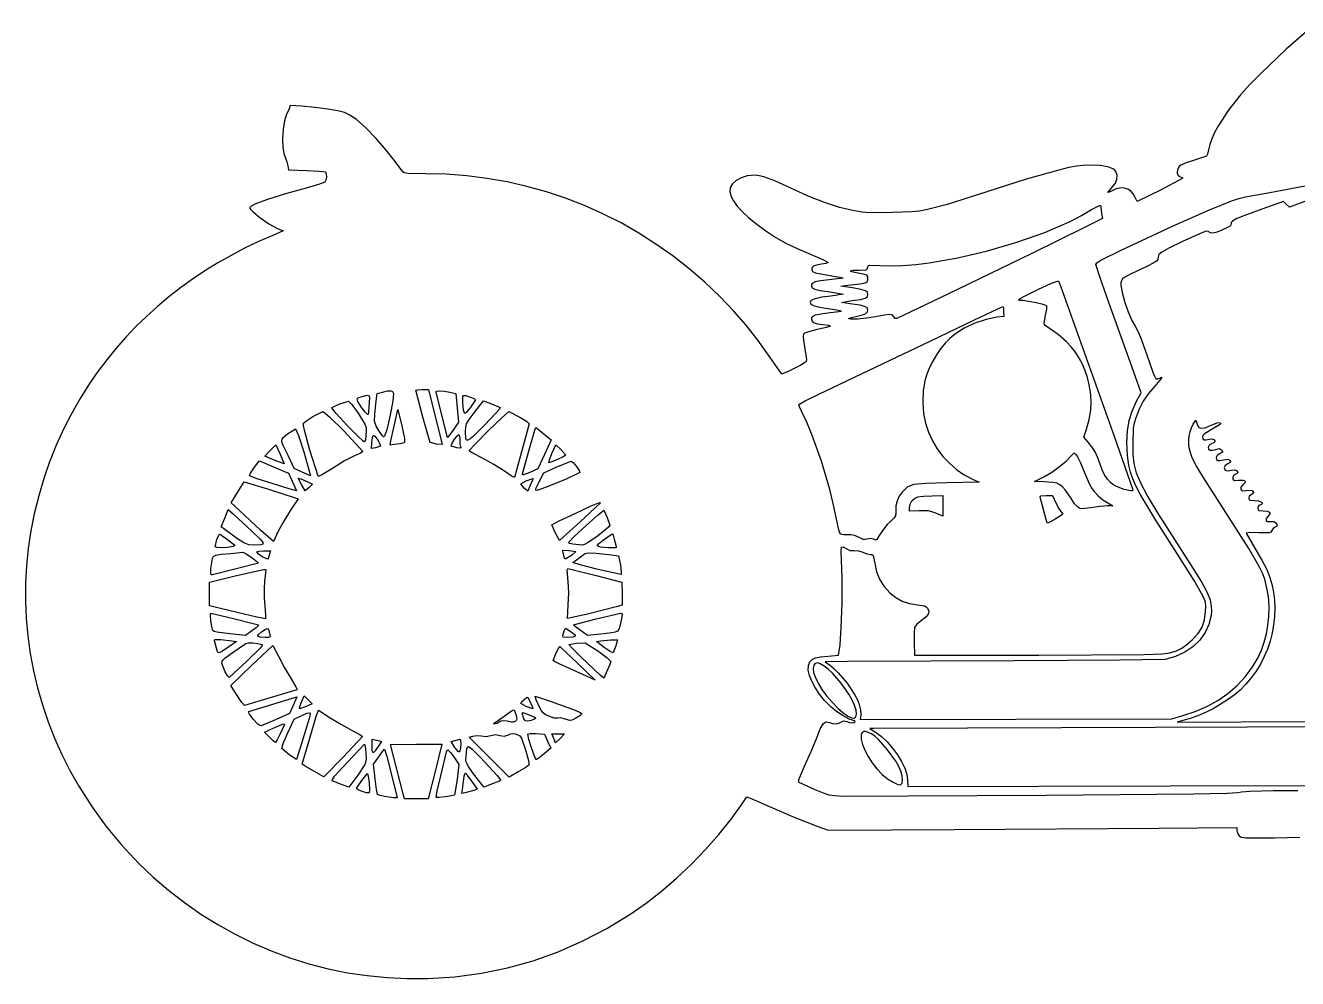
# Model space of a CAD drawing. Extents: x 37 to 816, y 124 to 562.
# Drawn here: x 37.2 to 426.3, y 124.3 to 415.8 of the extents above; entities that cross this region are included whole.
import ezdxf

# ---------------------------------------------------------------- set-up
doc = ezdxf.new("R2010")
doc.units = 0

msp = doc.modelspace()

# ---------------------------------------------------------------- linework, layer by layer
at = {"layer": 'Layer 1', "color": 7}
for points in [[(431.269451, 415.795175), (422.879398, 408.499285), (415.104502, 401.12402), (411.75883, 397.691876), (408.940258, 394.582193), (405.101041, 389.734803), (402.118413, 385.198298), (400.980359, 383.098304), (400.0949, 381.138044), (399.474852, 379.338187), (399.133029, 377.719405), (398.841987, 376.458223), (398.498029, 375.779126), (394.829138, 374.57968), (392.245039, 373.746242), (390.666357, 373.098013), (390.175569, 372.674197), (389.815831, 372.168112), (389.49778, 371.05631), (389.5436, 370.52418), (389.728739, 370.056956), (390.055266, 369.691431), (390.525246, 369.464399), (391.023545, 369.265962), (391.230802, 369.041066), (384.426596, 365.416272), (377.331349, 361.950228), (376.590515, 363.36134), (376.057834, 364.299854), (375.398236, 365.048611), (374.630323, 365.603065), (373.772701, 365.958668), (372.843971, 366.110872), (371.862739, 366.055131), (370.847606, 365.786895), (369.817177, 365.301619), (368.741204, 364.772452), (368.300232, 364.666619), (369.711344, 366.395231), (370.610928, 367.595227), (371.087178, 368.798531), (371.140095, 369.981991), (370.769678, 371.122456), (370.42317, 371.570388), (369.889387, 371.960855), (368.278183, 372.564436), (365.972448, 372.923277), (363.008562, 373.027457), (360.689047, 372.979501), (358.687031, 372.776103), (356.420433, 372.327965), (353.307167, 371.54579), (343.31914, 368.754434), (328.436318, 364.031618), (319.195739, 361.073244), (313.16985, 359.467553), (310.717492, 359.032437), (308.294899, 358.76806), (302.507135, 358.528281), (295.3722, 358.493004), (293.140879, 358.696953), (290.830183, 359.092726), (286.258401, 360.148304), (281.5874, 361.610679), (276.651815, 363.54269), (271.286282, 366.007175), (266.425663, 368.273222), (263.040096, 369.530545), (261.691685, 369.837779), (260.46151, 369.961045), (258.021829, 369.746622), (256.169193, 369.21084), (254.604292, 368.397246), (253.442881, 367.385214), (252.800715, 366.25412), (252.688887, 365.030076), (253.010728, 363.66506), (253.760037, 362.166925), (254.930612, 360.543526), (256.516253, 358.802718), (258.510757, 356.952356), (260.907925, 355.000295), (263.701555, 352.954389), (266.745368, 350.961193), (269.795795, 349.232581), (273.256327, 347.556886), (277.530453, 345.72244), (281.278719, 344.077613), (282.751567, 343.252994), (282.090108, 343.006049), (280.740732, 342.759105), (279.234811, 342.489009), (278.271286, 342.132924), (277.784012, 341.657776), (277.706842, 341.030493), (277.950479, 340.522272), (278.888648, 340.11327), (285.044624, 338.98438), (286.812924, 338.653651), (287.272086, 338.532935), (287.337681, 338.455213), (283.069067, 337.996602), (280.419374, 337.714931), (278.751946, 337.357192), (277.884884, 336.860546), (277.694646, 336.540497), (277.636286, 336.162156), (277.83307, 335.582277), (278.628474, 335.147919), (280.330077, 334.753249), (283.245456, 334.292433), (287.408237, 333.586877), (283.562956, 333.022432), (280.780971, 332.650913), (278.822502, 332.219862), (277.664398, 331.722666), (277.378248, 331.447196), (277.283508, 331.152709), (277.487458, 330.543615), (278.227189, 330.089965), (279.694525, 329.709075), (282.081289, 329.318263), (285.450319, 328.80453), (286.729139, 328.462776), (286.613659, 328.323319), (286.010354, 328.187169), (283.386567, 327.871873), (280.538436, 327.515237), (278.778405, 327.135449), (277.884884, 326.656443), (277.693819, 326.355961), (277.636286, 326.00215), (277.825353, 325.300452), (278.434446, 324.807114), (279.526404, 324.479141), (281.164066, 324.273538), (282.852991, 324.088329), (283.457123, 323.850204), (282.209171, 323.4401), (279.400176, 322.79187), (276.383924, 322.020168), (275.550486, 321.68558), (275.16684, 321.380758), (275.056597, 320.734182), (275.158021, 319.436069), (276.048785, 314.28992), (276.156823, 313.533652), (276.013507, 313.028739), (275.473316, 312.563513), (274.390728, 311.926308), (270.51017, 309.986029), (268.534614, 309.104084), (264.971556, 314.254642), (261.254158, 319.520956), (257.69551, 324.07951), (253.938424, 328.373479), (249.625713, 332.846043), (244.986949, 337.261539), (240.177808, 341.417308), (235.206506, 345.309941), (230.08126, 348.936027), (224.810287, 352.292155), (219.401802, 355.374915), (213.864023, 358.180895), (208.205166, 360.706686), (202.433447, 362.948876), (196.557084, 364.904055), (190.584292, 366.568812), (184.523289, 367.939737), (178.38229, 369.013419), (172.169513, 369.786447), (165.893174, 370.255411), (159.561489, 370.4169), (154.261, 370.527143), (153.142032, 370.699674), (152.611763, 370.981345), (149.965928, 374.57968), (147.574754, 377.670346), (144.436133, 381.233955), (141.204907, 384.566054), (138.535921, 386.962188), (136.62651, 388.21455), (134.796474, 389.149412), (132.760283, 389.690154), (129.672373, 390.220975), (125.856859, 390.692264), (121.637854, 391.054413), (118.18063, 391.301358), (117.827852, 390.313579), (116.910629, 388.302745), (116.413984, 386.646893), (116.033094, 384.025311), (115.844027, 381.099459), (115.922851, 378.530794), (116.24917, 376.603744), (116.73424, 375.179403), (117.184032, 374.072562), (117.475074, 372.886346), (117.651463, 371.651623), (123.190078, 371.475234), (127.16765, 371.259157), (128.975637, 371.016623), (129.210455, 370.390993), (129.24022, 369.424712), (129.084777, 368.451816), (128.76397, 367.806343), (126.854559, 367.096377), (123.013689, 366.042453), (116.787157, 364.333133), (111.275001, 362.580819), (107.337116, 361.086473), (106.227244, 360.53009), (105.8334, 360.15106), (106.068493, 359.63781), (106.715345, 358.909171), (108.893749, 357.068662), (111.667466, 355.155393), (114.33535, 353.695223), (116.063962, 352.954389), (112.818404, 351.578555), (108.464292, 349.673416), (104.213997, 347.636812), (100.06964, 345.470397), (96.033337, 343.175824), (92.107209, 340.754747), (88.293374, 338.20882), (84.593951, 335.539696), (81.011058, 332.749029), (77.546814, 329.838473), (74.203338, 326.809681), (70.982749, 323.664307), (67.887165, 320.404004), (64.918705, 317.030426), (62.079488, 313.545228), (59.371633, 309.950062), (56.797258, 306.246582), (53.899242, 301.689062), (51.23439, 297.03191), (48.797741, 292.264791), (46.584335, 287.377369), (44.58921, 282.359308), (42.807405, 277.200274), (41.23396, 271.889932), (39.863914, 266.417946), (38.805296, 261.154508), (38.009556, 255.848799), (37.474989, 250.511465), (37.199889, 245.153149), (37.182551, 239.784499), (37.421271, 234.416158), (37.914342, 229.058773), (38.660059, 223.722988), (39.656717, 218.41945), (40.902611, 213.158803), (42.396035, 207.951693), (44.135284, 202.808765), (46.118652, 197.740665), (48.344435, 192.758037), (50.810927, 187.871528), (53.516423, 183.091782), (57.646681, 176.587989), (61.872851, 170.748962), (66.489282, 165.207591), (71.790323, 159.596767), (76.29186, 155.299645), (80.978812, 151.261422), (85.840637, 147.486336), (90.866793, 143.978624), (96.046739, 140.742523), (101.369931, 137.782271), (106.825829, 135.102106), (112.40389, 132.706264), (118.093572, 130.598984), (123.884334, 128.784503), (129.765632, 127.267058), (135.726926, 126.050887), (141.757673, 125.140227), (147.847331, 124.539316), (153.985358, 124.252391), (160.161212, 124.283689), (168.507099, 124.820022), (176.670671, 125.902058), (184.661437, 127.533106), (192.488906, 129.716471), (200.162585, 132.455461), (207.691984, 135.753384), (215.086611, 139.613547), (222.355973, 144.039257), (227.058463, 147.311411), (231.758058, 150.974652), (236.392335, 154.966969), (240.898867, 159.22635), (245.21523, 163.690783), (249.278998, 168.298257), (253.027747, 172.986759), (256.39905, 177.694279), (257.880718, 179.881502), (259.397663, 179.246502), (271.859546, 173.871047), (279.611843, 170.744552), (282.751567, 169.615662), (321.380758, 169.827329), (383.928297, 170.285941), (407.811368, 170.497607), (407.811368, 169.580385), (408.018625, 168.69844), (408.516924, 167.922328), (409.131529, 167.51057), (410.523349, 167.300557), (419.276653, 167.287328), (427.011311, 167.459307)], [(426.38513, 181.626651), (419.020889, 181.654212), (411.722794, 181.456876), (409.235434, 181.288342), (408.128868, 181.080947), (404.790706, 180.874793), (394.599832, 180.675253), (349.426609, 180.269558), (307.115298, 179.996155), (287.161292, 179.987336), (284.768465, 180.103091), (283.073477, 180.357752), (281.332187, 180.929914), (278.800453, 181.99817), (273.932117, 184.255949), (273.704465, 184.626918), (273.830693, 185.37161), (275.554896, 189.265397), (277.539272, 193.70599), (279.259065, 197.908458), (280.351574, 200.619888), (281.25226, 202.163843), (281.682346, 202.558995), (282.126488, 202.735453), (282.605357, 202.717608), (283.139623, 202.52985), (284.062909, 202.225028), (284.969659, 202.155023), (285.843335, 202.316529), (286.667403, 202.706239), (287.549348, 203.111933), (288.431293, 202.882628), (289.30056, 202.604264), (290.146676, 202.507801), (290.78774, 202.589932), (291.04185, 202.84735), (290.8831, 203.103114), (290.512683, 203.200128), (289.207956, 203.588184), (287.324452, 204.584782), (285.288813, 205.938567), (283.527679, 207.398186), (281.681933, 209.304565), (280.079274, 211.278744), (278.747812, 213.259538), (277.715661, 215.185761), (277.010932, 216.996228), (276.661737, 218.629756), (276.696188, 220.025158), (277.142397, 221.12125), (277.835275, 221.838382), (278.875419, 222.333925), (280.451344, 222.664103), (282.751567, 222.88514), (285.926569, 223.132085), (286.38518, 226.307087), (286.77489, 231.544187), (287.015771, 239.179074), (287.064829, 246.860264), (286.87907, 252.23627), (286.71591, 255.001168), (286.843792, 256.257939), (287.364139, 256.293217), (288.254904, 255.799328), (289.410252, 255.190786), (290.72435, 255.164327), (292.078135, 255.12905), (293.405463, 254.670438), (294.600498, 254.203007), (295.663242, 254.00016), (296.205087, 253.942834), (296.531958, 253.620924), (297.003798, 251.283769), (297.582023, 248.6225), (298.533973, 246.265502), (299.876183, 244.159859), (301.62519, 242.252653), (303.469006, 240.777048), (305.421963, 239.708241), (307.593202, 239.003236), (310.091862, 238.619039), (312.20412, 238.257442), (312.736043, 237.964195), (313.125753, 237.525427), (313.509399, 236.598834), (313.363878, 235.72185), (312.649503, 234.811793), (311.326585, 233.785981), (309.911063, 232.608584), (309.209917, 231.669313), (309.090854, 229.989207), (309.104084, 227.012643), (309.209917, 223.132085), (347.239385, 223.202641), (379.364232, 223.361391), (385.066558, 223.539985), (387.279688, 223.837641), (389.281704, 224.525007), (390.966218, 225.341357), (392.518442, 226.402447), (394.123582, 227.824032), (395.91393, 229.780297), (397.148653, 231.779556), (397.893896, 233.970638), (398.215806, 236.502371), (398.270928, 238.16594), (398.15407, 239.333415), (397.7594, 240.461202), (396.981083, 242.005708), (394.679207, 245.965641), (391.054413, 251.777659), (382.807676, 264.723509), (378.182426, 272.423991), (376.834083, 275.01622), (375.918583, 277.147909), (375.278415, 279.102657), (374.756069, 281.164066), (374.279819, 284.242054), (374.121069, 288.219626), (374.296907, 291.795362), (374.813396, 294.917998), (375.733375, 297.848812), (377.119682, 300.849078), (378.460238, 303.459636), (375.673292, 311.432418), (368.758843, 330.729375), (365.861654, 338.905005), (364.631341, 342.688549), (364.940573, 343.187951), (366.126238, 343.95855), (372.357179, 347.027719), (388.346291, 354.481256), (399.410842, 359.427865), (406.473568, 362.257806), (408.792601, 363.000983), (410.457203, 363.36134), (417.847902, 364.653389), (436.245275, 368.194399)], [(429.119159, 362.197173), (423.862767, 360.256894), (422.980822, 361.068283), (422.098877, 361.91495), (415.748873, 359.692449), (410.735567, 357.907613), (407.789319, 356.737933), (406.3975, 355.9519), (406.124304, 355.630403), (406.047478, 355.318002), (405.947157, 354.750801), (405.509492, 354.272897), (402.80192, 352.989667), (401.37813, 352.446168), (400.433898, 352.240014), (399.721176, 352.364588), (398.991918, 352.813278), (398.393298, 352.828712), (397.060458, 352.381125), (391.160246, 349.673554), (386.981481, 347.630197), (384.797013, 346.450045), (383.942078, 345.69984), (383.751908, 344.946328), (383.611348, 344.263372), (383.183054, 343.716015), (382.218978, 343.095898), (380.471073, 342.19466), (375.07357, 339.619381), (373.335036, 338.700504), (372.800219, 338.239619), (372.463012, 337.718789), (372.3044, 337.09378), (372.305365, 336.320355), (372.709957, 334.151322), (373.537332, 331.068924), (374.539993, 328.145276), (375.641873, 325.578816), (376.766904, 323.567982), (377.501674, 322.264357), (378.305898, 320.441487), (380.294684, 314.748532), (382.049755, 309.690577), (382.64617, 308.274504), (383.011075, 307.728249), (383.597568, 307.688562), (384.21052, 307.939916), (384.767248, 308.209461), (384.722048, 307.926687), (382.693574, 305.505748), (380.757154, 303.181272), (379.161385, 300.82703), (377.876501, 298.386798), (376.872737, 295.804353), (376.351839, 294.124799), (376.065758, 292.580844), (375.920237, 287.690459), (375.971982, 284.56045), (376.261439, 281.799618), (376.98994, 278.99331), (378.358815, 275.726875), (380.569396, 271.585661), (383.823015, 266.155016), (394.264693, 249.766824), (397.017464, 245.362611), (398.692057, 242.340847), (399.572899, 240.112834), (399.944419, 238.089872), (399.992142, 236.68174), (399.887988, 235.293142), (399.248233, 232.603072), (398.073524, 230.076713), (396.412229, 227.771116), (394.312717, 225.743331), (391.823359, 224.05041), (388.992522, 222.749404), (385.868576, 221.897362), (372.01322, 221.619549), (339.79577, 221.474028), (288.64296, 221.262362), (281.799066, 221.156528), (283.174901, 220.16875), (284.451516, 219.123645), (285.807506, 217.787498), (288.519487, 214.55958), (290.834593, 211.119994), (291.694489, 209.519264), (292.276573, 208.103742), (292.673448, 206.410408), (292.699907, 204.92874), (292.523518, 203.517628), (340.183825, 203.623462), (387.879411, 203.729295), (391.301358, 204.681796), (395.0417, 205.913142), (398.595594, 207.474805), (401.932033, 209.343219), (405.020012, 211.494821), (407.828525, 213.906045), (410.326565, 216.553327), (412.483127, 219.413102), (414.267205, 222.461807), (415.291571, 224.745562), (416.138582, 227.178559), (416.802866, 229.721523), (417.279048, 232.335181), (417.561752, 234.980258), (417.645606, 237.61748), (417.525234, 240.207574), (417.195263, 242.711264), (416.301742, 246.420945), (415.605901, 248.261316), (414.624393, 250.322449), (411.445533, 255.798225), (406.047478, 264.230722), (397.907126, 276.983647), (395.480674, 281.028467), (394.158859, 283.492401), (393.654428, 284.804776), (393.305026, 286.159733), (393.110241, 287.533707), (393.069657, 288.903133), (393.182863, 290.244448), (393.449445, 291.534086), (393.868989, 292.748482), (394.441082, 293.864074), (395.217193, 295.098797), (395.605249, 293.864074), (396.083704, 292.935276), (396.416363, 292.68399), (396.839972, 292.572025), (398.046032, 292.757784), (399.873863, 293.476018), (401.770045, 294.208033), (402.384099, 294.319378), (402.766643, 294.25213), (402.871374, 294.033297), (402.519698, 293.665636), (400.261919, 292.311851), (397.911535, 290.865461), (397.389534, 290.367162), (397.228028, 289.948238), (397.36969, 289.381037), (397.779244, 289.061883), (398.433537, 289.000699), (399.309418, 289.207404), (400.173724, 289.388203), (400.72053, 289.172127), (401.04244, 288.749344), (401.04685, 288.409244), (400.72053, 288.115446), (400.050252, 287.83157), (399.269731, 287.368549), (398.991918, 286.773236), (399.137439, 286.197216), (399.574002, 285.895701), (400.301606, 285.865384), (401.320253, 286.102958), (402.497649, 286.367542), (402.823418, 286.231942), (403.119421, 285.891291), (403.358097, 285.521426), (403.361955, 285.260701), (402.519698, 284.762402), (401.739177, 284.281742), (401.461364, 283.66879), (401.564993, 283.061901), (401.919975, 282.755977), (402.592458, 282.72125), (403.648588, 282.927956), (404.962686, 283.166081), (405.305542, 283.037097), (405.588867, 282.716289), (405.787855, 282.36737), (405.778485, 282.120976), (404.989144, 281.657955), (404.208623, 281.146427), (403.93081, 280.529066), (404.069165, 279.966274), (404.482026, 279.65153), (405.166084, 279.581526), (406.118034, 279.752954), (407.149909, 279.911704), (407.811368, 279.541287), (408.10682, 279.065037), (407.952479, 278.800453), (407.250782, 278.456495), (406.757444, 278.033161), (406.508845, 277.57014), (406.541367, 277.107119), (406.712795, 276.792926), (407.013208, 276.630869), (408.305257, 276.683785), (409.56699, 276.737253), (410.249946, 276.502987), (410.35888, 276.291389), (410.304516, 276.02398), (409.681091, 275.343229), (409.037272, 274.611215), (408.975535, 273.932117), (409.167358, 273.638319), (409.478244, 273.486735), (410.774703, 273.544061), (412.049114, 273.614617), (412.436618, 273.494452), (412.714982, 273.261839), (412.916176, 272.968592), (412.922239, 272.741491), (412.256371, 272.27406), (411.555225, 271.788991), (411.409704, 271.145171), (411.524356, 270.763178), (411.771301, 270.549858), (413.032482, 270.51017), (414.414931, 270.418117), (415.334359, 270.011871), (415.546026, 269.753971), (415.55264, 269.493178), (415.324437, 269.254708), (414.83165, 269.063781), (414.293664, 268.724232), (414.231928, 268.040724), (414.340517, 267.617942), (414.571476, 267.383675), (415.784151, 267.335168), (417.008952, 267.255242), (417.72443, 266.907425), (417.868435, 266.656829), (417.857824, 266.367785), (417.336374, 265.71239), (416.743266, 265.001321), (416.719012, 264.389472), (417.197468, 264.015748), (418.112486, 264.019055), (419.060576, 264.049923), (419.664709, 263.630999), (420.014731, 263.099076), (420.110091, 262.735825), (419.947482, 262.485022), (419.523598, 262.290443), (418.928285, 261.911207), (418.465264, 261.267387), (418.188002, 260.815941), (417.649464, 260.592699), (414.373039, 260.632386), (411.736023, 260.672074), (410.633592, 260.526553), (413.279427, 255.940439), (415.418144, 252.271548), (416.842485, 249.555157), (417.745109, 247.245478), (418.444386, 244.864174), (418.943676, 242.426441), (419.246336, 239.947469), (419.355727, 237.442452), (419.275206, 234.926584), (419.008133, 232.415056), (418.557868, 229.923061), (417.927768, 227.465794), (417.121193, 225.058446), (416.141502, 222.71621), (414.992054, 220.454279), (413.676208, 218.287847), (412.197322, 216.232106), (410.558756, 214.302248), (408.763869, 212.513467), (406.926874, 210.952838), (404.909218, 209.460835), (400.495634, 206.772005), (398.181562, 205.619827), (395.85054, 204.625572), (393.543496, 203.811564), (391.301358, 203.200128), (389.537468, 202.706239), (428.801659, 202.882628)], [(366.183564, 360.398005), (366.395231, 358.316615), (366.642175, 356.693836), (361.209394, 353.977445), (345.016884, 346.075218), (319.334646, 333.622155), (303.777136, 326.143261), (303.199462, 326.15649), (302.859913, 326.672428), (302.479023, 327.188366), (301.585502, 327.360345), (299.918075, 327.188366), (297.215465, 326.672428), (294.527738, 326.243031), (291.747406, 325.988921), (289.654991, 325.953092), (289.110666, 326.030469), (289.031015, 326.178539), (289.868863, 326.4784), (291.606295, 326.884095), (293.240649, 327.286482), (294.25654, 327.695484), (294.776336, 328.183861), (294.922408, 328.824374), (294.709088, 329.416931), (293.956678, 329.860659), (292.496508, 330.218398), (290.159905, 330.552986), (286.87907, 331.046875), (290.054072, 331.61132), (292.600688, 331.993312), (294.075741, 332.365383), (294.757043, 332.836672), (294.922408, 333.516321), (294.788463, 334.167307), (294.168345, 334.623162), (292.734633, 335.019486), (290.159905, 335.491878), (286.632125, 336.091601), (288.748793, 336.338545), (292.425952, 336.784479), (294.194803, 337.101428), (294.585822, 337.278712), (294.766414, 337.504366), (294.851852, 338.208269), (294.878311, 338.932566), (294.534352, 339.372436), (293.502477, 339.706473), (291.465184, 340.11327), (289.974697, 340.457228), (289.489627, 340.74827), (290.375982, 340.893791), (292.241295, 340.959937), (294.393241, 341.079), (294.731687, 341.332008), (294.851852, 341.806604), (294.989105, 342.292225), (295.420707, 342.51657), (298.556021, 342.406327), (301.930167, 342.304292), (305.606207, 342.413562), (309.538769, 342.722199), (313.682481, 343.218267), (322.421867, 344.724946), (331.461389, 346.8381), (340.438074, 349.462231), (348.988944, 352.501841), (352.991269, 354.147607), (356.751024, 355.861431), (360.222839, 357.631376), (363.36134, 359.445504), (365.724953, 360.768422), (366.099779, 360.765114), (366.183564, 360.398005), (366.183564, 360.398005)], [(353.942167, 335.844656), (370.240511, 290.159905), (375.990792, 273.791006), (375.894812, 273.475504), (375.342012, 273.403501), (373.340548, 273.839513), (370.935594, 274.798077), (369.878431, 275.379265), (369.076344, 275.978229), (368.174555, 277.002939), (367.312454, 278.355071), (366.556186, 279.912255), (365.971897, 281.552122), (365.27957, 283.518308), (364.428493, 285.322437), (363.431896, 286.934742), (362.303006, 288.325459), (360.96245, 289.807127), (361.809117, 292.347129), (362.616648, 295.232191), (363.083527, 298.070952), (363.213063, 300.870025), (363.008562, 303.636025), (362.625329, 305.907446), (362.085827, 308.088744), (361.392536, 310.175785), (360.547935, 312.164433), (359.554507, 314.050555), (358.414731, 315.830017), (357.131088, 317.498684), (355.706057, 319.052423), (353.152827, 321.288154), (349.144387, 324.026593), (348.888071, 324.296689), (348.813657, 324.758607), (349.25022, 327.025206), (349.638276, 329.009582), (349.602998, 329.988541), (348.50663, 330.40085), (346.36185, 330.932222), (344.012018, 331.397448), (342.300493, 331.61132), (341.467055, 331.686285), (341.030493, 331.893542), (341.469467, 332.24632), (342.782807, 332.97613), (346.899837, 335.024447), (351.116085, 336.953702), (353.166056, 337.679102), (353.942167, 335.844656), (353.942167, 335.844656)], [(336.409101, 328.295207), (336.444379, 326.742984), (334.362988, 326.531317), (331.050734, 325.88419), (327.655797, 324.740968), (324.386537, 323.187643), (321.451314, 321.310202), (319.957657, 320.055429), (318.511129, 318.567905), (317.139016, 316.889384), (315.868602, 315.061622), (314.727172, 313.126373), (313.742012, 311.125391), (312.940407, 309.100432), (312.349641, 307.093249), (311.865674, 304.008095), (311.73228, 300.535988), (311.942844, 297.096954), (312.490752, 294.111019), (313.439257, 291.334201), (314.66144, 288.704145), (316.143245, 286.238626), (317.870617, 283.955422), (319.829499, 281.872309), (322.005837, 280.007064), (324.385572, 278.377464), (326.95465, 277.001286), (328.965485, 276.048785), (319.087701, 275.872396), (312.597688, 275.699314), (308.945333, 275.33441), (307.80914, 275.003542), (306.933396, 274.532942), (305.364637, 273.050172), (304.446312, 271.797259), (303.812414, 270.382288), (303.469557, 268.828412), (303.424358, 267.158779), (303.446406, 266.255888), (303.283247, 265.624195), (302.829045, 265.045419), (301.977968, 264.301278), (300.809391, 263.10514), (299.482064, 261.452595), (298.326716, 259.786822), (297.674076, 258.550996), (297.338937, 258.387836), (296.580465, 258.621552), (295.557408, 258.894955), (294.534352, 258.692107), (293.957781, 258.511309), (293.467199, 258.515718), (292.241295, 259.185997), (290.940426, 259.816587), (289.666016, 259.997386), (287.566987, 259.984157), (286.957342, 260.101566), (286.526292, 260.314886), (286.26722, 260.794995), (285.935388, 261.880339), (285.185735, 265.324334), (284.321429, 269.530454), (283.278529, 273.844474), (280.749552, 282.500213), (277.784012, 290.699545), (276.195408, 294.443057), (274.567117, 297.850465), (273.998263, 299.164563), (273.826284, 299.896578), (275.673958, 300.932863), (279.929343, 303.001024), (297.391854, 311.326585), (313.97242, 319.26409), (327.554373, 325.755205), (336.197434, 329.84743), (336.342955, 329.388819), (336.409101, 328.295207), (336.409101, 328.295207)], [(149.789539, 303.177413), (149.61756, 300.972551), (148.731205, 296.545187), (147.702085, 292.112862), (147.059919, 290.190773), (146.765088, 289.996401), (146.424367, 290.219988), (145.415092, 291.641573), (144.456528, 293.226318), (144.017209, 294.715151), (144.021067, 296.766224), (144.392035, 300.037689), (144.815369, 303.212691), (146.40287, 303.636025), (147.983756, 303.991007), (148.96933, 304.041719), (149.518341, 303.774931), (149.789539, 303.177413), (149.789539, 303.177413)], [(160.83149, 303.142135), (163.490554, 292.616122), (164.641493, 287.619903), (162.886422, 287.730147), (160.972601, 288.184348), (158.710412, 295.971923), (156.633432, 304.235747), (157.206696, 304.381268), (158.573711, 304.447414), (160.478712, 304.447414), (160.83149, 303.142135), (160.83149, 303.142135)], [(167.040383, 303.600747), (168.804273, 303.212691), (169.227607, 298.802966), (169.686218, 294.393241), (168.028161, 291.994351), (166.299549, 289.736571), (162.842325, 303.494913), (162.830198, 303.796428), (162.983436, 303.975573), (163.971214, 304.059358), (165.413194, 303.922657), (167.040383, 303.600747), (167.040383, 303.600747)], [(138.923976, 297.215465), (141.053874, 293.842025), (141.389564, 292.844876), (141.463978, 291.817962), (141.252311, 288.995738), (141.0434, 288.467122), (140.807687, 288.476699), (140.401234, 288.735564), (138.826411, 290.201246), (135.81953, 293.264351), (132.199146, 297.144909), (131.171129, 298.384042), (130.880638, 298.908799), (133.358903, 300.02887), (135.995919, 300.884356), (137.010156, 299.803974), (138.923976, 297.215465), (138.923976, 297.215465)], [(142.381201, 300.531578), (142.169534, 297.532965), (142.064803, 296.838985), (141.920247, 296.753477), (141.702103, 296.849458), (141.008674, 297.607379), (139.911755, 299.155744), (138.910196, 300.725055), (138.646164, 301.576683), (138.810357, 301.835685), (139.182497, 302.038051), (140.582033, 302.436579), (141.731318, 302.674705), (142.315055, 302.542413), (142.482073, 301.880954), (142.381201, 300.531578), (142.381201, 300.531578)], [(173.355109, 302.119079), (174.501638, 301.647239), (174.907332, 301.30769), (173.213998, 298.873522), (172.152908, 297.497136), (171.805711, 297.207266), (171.551532, 297.202236), (171.368459, 297.496516), (171.234583, 298.104576), (171.026774, 300.319911), (170.939131, 301.856149), (170.991428, 302.299947), (171.145837, 302.555642), (171.430884, 302.644319), (171.875095, 302.587061), (173.355109, 302.119079), (173.355109, 302.119079)], [(179.740391, 300.037689), (182.456782, 298.944077), (182.197159, 298.44192), (181.20001, 297.255153), (177.588445, 293.476018), (174.254142, 290.192427), (173.23584, 289.309448), (172.556949, 288.903133), (172.147602, 288.951571), (171.937934, 289.432852), (171.838164, 291.606295), (171.859661, 292.891178), (172.142435, 293.9214), (172.934532, 295.222821), (174.483999, 297.321298), (177.306223, 300.919634), (179.740391, 300.037689), (179.740391, 300.037689)], [(134.549529, 291.747406), (140.405644, 285.467958), (139.66481, 284.987298), (137.865642, 284.162679), (134.827342, 282.610456), (131.127583, 280.317399), (128.018726, 278.430037), (127.084416, 277.975835), (126.68258, 277.918508), (124.177856, 285.926569), (122.51098, 291.950253), (122.233167, 293.437433), (122.272855, 294.111019), (123.264492, 294.926267), (125.152405, 296.135082), (127.09985, 297.23145), (128.270081, 297.709354), (130.272096, 295.971923), (134.549529, 291.747406), (134.549529, 291.747406)], [(153.035096, 288.14907), (151.835651, 287.866848), (149.93065, 287.619903), (148.766483, 287.408237), (148.978149, 288.748793), (150.142317, 294.181574), (151.130095, 298.273799), (152.294263, 293.370185), (153.127701, 289.410252), (153.182271, 288.528307), (153.035096, 288.14907), (153.035096, 288.14907)], [(188.383452, 296.01602), (190.482481, 294.701922), (191.311509, 293.969907), (186.760673, 277.56573), (185.794943, 278.011113), (183.691505, 279.435454), (180.481225, 281.508025), (176.847611, 283.527679), (174.034207, 284.978478), (172.86122, 285.714902), (174.718817, 287.758259), (178.831988, 291.875288), (183.011305, 295.919557), (185.067339, 297.744632), (188.383452, 296.01602), (188.383452, 296.01602)], [(122.308133, 285.326846), (124.389523, 278.05962), (121.849521, 279.117954), (119.415353, 280.282121), (117.616185, 284.021568), (116.143888, 287.094595), (115.767615, 288.045511), (115.627399, 288.735564), (115.720348, 289.261906), (116.043567, 289.721689), (117.369241, 290.830183), (119.768131, 292.452962), (120.667715, 290.358343), (122.308133, 285.326846), (122.308133, 285.326846)], [(197.026513, 289.877683), (198.049569, 288.995738), (196.003457, 284.586013), (193.957344, 280.176288), (191.487898, 279.082676), (189.5388, 278.324203), (189.235631, 278.348457), (189.230119, 278.624064), (191.029287, 285.221013), (192.969566, 292.029628), (193.322344, 292.841018), (194.6629, 291.782684), (197.026513, 289.877683), (197.026513, 289.877683)], [(145.803147, 287.126014), (144.286202, 286.632125), (143.051479, 286.420458), (143.157312, 288.113793), (143.307794, 289.706806), (143.567417, 290.353933), (143.772262, 290.345527), (144.045321, 290.127934), (144.850647, 289.101571), (145.631168, 287.809522), (145.803147, 287.126014), (145.803147, 287.126014)], [(170.038996, 289.136849), (170.109552, 287.858029), (170.285941, 286.949625), (170.352086, 286.641496), (170.233024, 286.495424), (169.121773, 286.596847), (167.463717, 287.126014), (167.618608, 287.816687), (168.305974, 289.026606), (169.145475, 290.176993), (169.756774, 290.689072), (169.950801, 290.230461), (170.038996, 289.136849), (170.038996, 289.136849)], [(116.310907, 281.657955), (113.312294, 282.822123), (110.384236, 284.092123), (112.077571, 285.820736), (113.770905, 287.51407), (115.076184, 284.656568), (116.310907, 281.657955), (116.310907, 281.657955)], [(202.494572, 284.30379), (201.708539, 283.802184), (199.96339, 282.989692), (198.178554, 282.269805), (197.273458, 282.046011), (197.489534, 282.941185), (198.261236, 284.868235), (199.425403, 287.549348), (200.977627, 286.032402), (202.494572, 284.30379), (202.494572, 284.30379)], [(359.022171, 283.880457), (359.957032, 282.041601), (361.103561, 279.223787), (362.263318, 276.366285), (363.184951, 274.461284), (364.152886, 273.201756), (365.398633, 271.925692), (366.81636, 270.735618), (368.300232, 269.734059), (369.887733, 268.816836), (368.088565, 268.816836), (365.896932, 268.658086), (363.149673, 268.287669), (360.358317, 267.904023), (359.711741, 268.034661), (359.128004, 268.393502), (358.131406, 269.504753), (356.976058, 271.251004), (355.290992, 273.784391), (354.481325, 274.654209), (353.629077, 275.299132), (352.685878, 275.748924), (351.60336, 276.033351), (348.826886, 276.225174), (345.898829, 276.260452), (348.756331, 277.742119), (351.176719, 279.169768), (353.567341, 280.855385), (355.60739, 282.554232), (356.976058, 284.021568), (357.999114, 285.044624), (358.404809, 284.700665), (359.022171, 283.880457), (359.022171, 283.880457)], [(113.277016, 280.705455), (117.651463, 278.835731), (118.921464, 276.225174), (120.120909, 273.473506), (117.856515, 274.06055), (112.985974, 275.550486), (108.075745, 277.139641), (105.692289, 278.024342), (106.039003, 278.824707), (107.037255, 280.379135), (108.147954, 281.893875), (108.832013, 282.575178), (113.277016, 280.705455), (113.277016, 280.705455)], [(205.775407, 280.917121), (206.604436, 279.647121), (206.798464, 279.01212), (202.375509, 276.957188), (196.497346, 274.53184), (194.285869, 273.743601), (193.677051, 273.588021), (193.357622, 273.623436), (193.296161, 273.873826), (193.46125, 274.363168), (194.3454, 276.154618), (195.756512, 278.941565), (199.742904, 280.740732), (204.152629, 282.5399), (204.792039, 282.085699), (205.775407, 280.917121), (205.775407, 280.917121)], [(123.613411, 276.154618), (124.953968, 275.449062), (123.966189, 274.426006), (122.766744, 273.40295), (121.602577, 275.378507), (120.614798, 277.354064), (121.426188, 277.071841), (123.613411, 276.154618), (123.613411, 276.154618)], [(192.299288, 276.683785), (191.417343, 274.672951), (190.852898, 273.297117), (189.794564, 274.284895), (188.73623, 275.554896), (190.314912, 276.45448), (192.369843, 277.24823), (192.466857, 277.0983), (192.299288, 276.683785), (192.299288, 276.683785)], [(111.513126, 273.932117), (119.732853, 271.286282), (120.650076, 270.968782), (118.286463, 267.511557), (116.231532, 264.191034), (114.547017, 261.05572), (113.030071, 257.915996), (109.04368, 261.421727), (101.141453, 268.816836), (100.153674, 269.769337), (102.023398, 272.979616), (104.06951, 276.225174), (111.513126, 273.932117), (111.513126, 273.932117)], [(213.077912, 269.769337), (206.899887, 263.93527), (200.589571, 258.233496), (199.372487, 260.530963), (198.261236, 263.066555), (200.44846, 264.22962), (205.307977, 266.550237), (210.286556, 268.831168), (212.830967, 269.87517), (213.077912, 269.769337), (213.077912, 269.769337)], [(317.852978, 268.852114), (317.852978, 265.71239), (315.701032, 266.594335), (314.494972, 267.037512), (313.407975, 267.282252), (310.585751, 267.335168), (307.622416, 267.229335), (307.622416, 268.322947), (307.821405, 269.371359), (308.36766, 270.333781), (309.185112, 271.110995), (310.197695, 271.603782), (311.965995, 271.846317), (314.60742, 271.95656), (317.852978, 271.991838), (317.852978, 268.852114), (317.852978, 268.852114)], [(352.425222, 269.769337), (353.307167, 268.058363), (353.977445, 267.088224), (354.54189, 266.34739), (353.817593, 265.768614), (352.213555, 264.786347), (350.583059, 263.896685), (349.779387, 263.595722), (348.756331, 267.370446), (347.592163, 271.497949), (347.596022, 271.73883), (347.861157, 271.890414), (349.426609, 271.991838), (351.402166, 271.991838), (352.425222, 269.769337), (352.425222, 269.769337)], [(106.4684, 261.090998), (108.977534, 258.69321), (109.623559, 257.947002), (109.872708, 257.439746), (109.731597, 257.124312), (109.20684, 256.953573), (107.032845, 256.857662), (105.545114, 256.956881), (104.021003, 257.545579), (101.789131, 258.980944), (98.178117, 261.620165), (97.049228, 262.466832), (98.14284, 265.112667), (99.236451, 267.758502), (100.85923, 266.276834), (106.4684, 261.090998), (106.4684, 261.090998)], [(215.124024, 265.289056), (215.970692, 262.925443), (215.702318, 262.460631), (214.875426, 261.674184), (212.209196, 259.60933), (209.298226, 257.676768), (208.165409, 257.055686), (207.468742, 256.822384), (204.628879, 257.091377), (203.619052, 257.343283), (203.270684, 257.598496), (205.033471, 259.439556), (208.721104, 262.854888), (212.408736, 266.11147), (214.171524, 267.47628), (215.124024, 265.289056), (215.124024, 265.289056)], [(99.41284, 258.268774), (101.234057, 256.835613), (101.183896, 256.587015), (100.647563, 256.434328), (99.000531, 256.144389), (97.234436, 256.019814), (95.825529, 256.067219), (95.25006, 256.293217), (95.779227, 258.515718), (96.312804, 259.856275), (96.548173, 260.123063), (96.767005, 260.138497), (99.41284, 258.268774), (99.41284, 258.268774)], [(217.311248, 258.692107), (217.875693, 256.434328), (217.872937, 256.14053), (217.562602, 255.988946), (215.476802, 256.046272), (213.142404, 256.252978), (212.504579, 256.391678), (212.200377, 256.588669), (212.215328, 256.869995), (212.534965, 257.261703), (214.030413, 258.480441), (216.64097, 260.314886), (216.936421, 259.860685), (217.311248, 258.692107), (217.311248, 258.692107)], [(106.4684, 253.047659), (108.011804, 251.848214), (108.403167, 251.460158), (108.443957, 251.283769), (101.600064, 249.590435), (94.403393, 247.791267), (94.034078, 247.722365), (93.856587, 247.927969), (93.944781, 249.731546), (94.403393, 252.765437), (94.689474, 253.360199), (95.448498, 253.739986), (97.087262, 254.020555), (100.012563, 254.31766), (103.681454, 254.670438), (104.691281, 254.203007), (106.4684, 253.047659), (106.4684, 253.047659)], [(111.830626, 254.105993), (111.407292, 252.659604), (111.218225, 252.58264), (110.80757, 252.692125), (109.625763, 253.290194), (108.470416, 254.093315), (107.950068, 254.740994), (108.567429, 254.96589), (110.031458, 255.058494), (112.148126, 255.058494), (111.830626, 254.105993), (111.830626, 254.105993)], [(205.599018, 254.882105), (204.201136, 253.68266), (202.459294, 252.589048), (202.291173, 252.663462), (202.119745, 252.972694), (201.542071, 254.811549), (201.512306, 255.160469), (201.72728, 255.327487), (203.447073, 255.234883), (205.599018, 254.882105), (205.599018, 254.882105)], [(215.688469, 253.964882), (218.651804, 253.506271), (219.194201, 250.657588), (219.400906, 248.783455), (219.392638, 247.861823), (217.008631, 248.311064), (211.935793, 249.524289), (206.896029, 250.823504), (204.61124, 251.530714), (206.833741, 253.188771), (208.247058, 254.123632), (208.835481, 254.376916), (209.514854, 254.502869), (211.655776, 254.419084), (215.688469, 253.964882), (215.688469, 253.964882)], [(110.666459, 248.285156), (110.350061, 245.87469), (110.199028, 243.315396), (110.219974, 240.7098), (110.419514, 238.160428), (110.64, 235.523412), (110.595903, 234.315148), (107.980936, 234.791398), (101.952842, 236.220149), (93.48617, 238.301539), (93.48617, 241.864597), (93.48617, 245.462932), (101.353119, 247.403211), (110.031458, 249.414046), (110.468021, 249.381524), (110.692917, 249.233247), (110.666459, 248.285156), (110.666459, 248.285156)], [(211.807911, 247.509045), (219.674861, 245.533488), (219.780694, 242.040986), (219.780694, 238.513206), (217.946248, 237.984039), (209.144437, 235.730669), (202.988461, 234.350425), (203.235406, 238.44265), (203.447073, 242.230604), (203.235406, 245.674599), (202.895857, 249.317032), (203.061773, 249.692961), (203.48235, 249.625713), (211.807911, 247.509045), (211.807911, 247.509045)], [(100.471174, 234.456259), (107.703123, 232.692369), (108.362377, 232.480702), (108.47455, 232.345103), (108.426318, 232.163202), (107.802342, 231.581118), (106.397845, 230.575701), (104.457566, 229.235144), (99.659785, 229.693756), (95.779227, 230.165596), (94.917126, 230.413092), (94.544504, 230.716812), (94.202199, 231.900823), (93.922733, 233.680147), (93.795402, 235.300721), (93.909504, 236.008482), (100.471174, 234.456259), (100.471174, 234.456259)], [(219.604305, 234.879592), (219.041514, 231.974686), (218.744202, 231.12044), (218.303436, 230.558062), (217.619584, 230.207351), (216.593014, 229.988105), (213.11319, 229.6232), (209.126798, 229.235144), (206.904297, 230.787368), (205.360893, 231.894209), (204.822907, 232.445424), (211.803501, 234.293099), (219.180971, 236.008482), (219.515008, 235.966038), (219.68368, 235.801225), (219.604305, 234.879592), (219.604305, 234.879592)], [(111.618959, 230.716812), (111.988825, 229.418699), (112.011425, 228.798582), (111.564389, 228.608412), (110.525347, 228.600144), (108.979739, 228.686134), (108.294027, 228.970561), (108.265363, 229.199591), (108.441752, 229.493113), (109.396458, 230.293478), (110.482904, 231.039273), (111.103021, 231.338583), (111.425483, 231.221174), (111.618959, 230.716812), (111.618959, 230.716812)], [(204.152629, 230.328756), (205.147573, 229.507996), (205.335193, 229.208204), (205.312386, 228.974971), (204.623918, 228.686685), (203.059017, 228.600144), (201.72287, 228.710387), (201.536008, 228.882918), (201.577349, 229.164589), (202.000683, 230.575701), (202.388739, 231.422368), (204.152629, 230.328756), (204.152629, 230.328756)], [(100.365341, 227.577088), (101.741175, 227.365421), (99.41284, 225.672087), (97.493508, 224.356886), (96.467144, 223.881738), (96.175138, 223.948849), (95.969948, 224.21357), (95.638116, 225.319309), (95.038393, 227.577088), (95.02792, 227.851042), (95.272109, 227.996012), (96.908117, 227.965144), (100.365341, 227.577088), (100.365341, 227.577088)], [(109.502291, 226.483476), (109.633756, 226.377918), (109.614739, 226.174795), (109.026041, 225.363406), (104.951455, 221.332917), (99.483396, 216.32347), (99.002736, 216.79972), (98.283951, 218.122637), (97.444449, 220.103155), (97.293623, 220.756277), (97.362318, 221.29323), (97.680714, 221.795456), (98.27899, 222.344398), (100.435897, 223.908197), (104.598677, 226.765698), (105.454164, 226.939883), (106.785901, 226.942087), (108.249929, 226.785542), (109.502291, 226.483476), (109.502291, 226.483476)], [(114.65285, 222.673474), (116.42115, 219.308853), (118.427575, 215.970692), (119.94452, 213.518885), (120.233357, 212.835377), (120.191465, 212.548745), (104.175343, 207.786242), (103.394822, 208.681416), (101.952842, 210.820133), (100.047841, 213.889301), (106.362567, 219.992361), (112.88896, 226.09542), (114.65285, 222.673474), (114.65285, 222.673474)], [(206.198741, 220.662639), (211.490411, 215.547358), (208.809298, 216.746803), (200.470508, 220.48184), (198.991597, 221.226533), (198.614014, 221.544584), (199.544466, 223.84646), (200.236242, 225.185914), (200.660126, 225.77792), (206.198741, 220.662639), (206.198741, 220.662639)], [(212.584023, 224.260975), (215.159302, 222.338335), (216.252914, 221.262362), (215.948643, 220.270173), (215.19458, 218.510693), (214.136246, 216.182358), (213.042634, 217.099581), (207.283533, 222.448578), (204.499894, 225.190875), (203.376517, 226.448198), (205.797456, 226.840664), (208.45652, 226.942087), (212.584023, 224.260975), (212.584023, 224.260975)], [(217.769859, 226.060142), (216.993748, 223.908197), (216.085344, 224.265384), (214.277357, 225.495698), (211.843189, 227.365421), (213.077912, 227.577088), (216.288192, 227.85931), (218.299026, 227.894588), (217.769859, 226.060142), (217.769859, 226.060142)], [(278.341842, 220.098194), (278.117428, 219.124885), (278.292784, 217.834903), (278.831115, 216.291913), (279.695628, 214.55958), (280.849529, 212.70157), (282.256024, 210.781548), (283.878321, 208.86318), (285.679624, 207.01013), (287.344778, 205.53928), (288.754856, 204.536826), (289.889603, 203.998219), (290.72876, 203.918913), (291.25207, 204.29436), (291.439276, 205.120012), (291.270122, 206.391322), (290.72435, 208.103742), (290.042289, 209.61993), (289.117556, 211.263861), (286.760007, 214.652184), (284.091572, 217.703162), (282.778232, 218.925414), (281.552122, 219.85125), (280.33614, 220.519874), (279.444273, 220.781702), (278.803761, 220.640039), (278.341842, 220.098194), (278.341842, 220.098194)], [(119.133131, 207.82152), (117.933685, 205.281518), (113.912016, 203.517628), (109.325902, 201.542071), (108.908976, 201.662168), (108.298987, 202.11258), (106.852046, 203.592594), (105.689533, 205.158597), (105.435078, 205.716496), (105.5159, 205.987074), (120.226742, 210.432077), (119.133131, 207.82152), (119.133131, 207.82152)], [(123.084244, 207.50402), (121.002854, 206.798464), (121.077819, 207.433464), (121.602577, 208.809298), (122.449244, 210.714299), (123.683967, 209.514854), (124.91869, 208.315409), (123.084244, 207.50402), (123.084244, 207.50402)], [(191.840676, 208.421242), (192.321336, 207.217387), (192.405121, 206.727908), (190.411925, 207.508429), (188.73623, 208.421242), (189.037745, 208.952614), (189.719599, 209.655965), (190.447755, 210.227025), (190.888176, 210.361521), (191.840676, 208.421242), (191.840676, 208.421242)], [(197.732069, 209.056243), (205.307977, 206.361901), (206.909809, 205.618311), (207.253906, 205.364132), (207.327631, 205.175685), (206.763186, 204.646518), (205.563741, 203.905684), (204.610138, 203.425024), (203.940962, 203.235406), (203.271786, 203.310371), (202.318183, 203.623462), (200.9203, 203.993878), (199.919293, 203.940962), (198.891827, 203.914503), (197.308735, 204.470129), (196.333084, 204.962364), (195.641859, 205.471136), (195.096156, 206.132044), (194.557067, 207.080686), (193.3929, 209.545722), (193.075399, 210.608466), (197.732069, 209.056243), (197.732069, 209.056243)], [(130.422027, 204.046795), (133.830744, 201.943356), (137.160086, 200.130959), (139.448734, 198.949153), (140.335088, 198.296514), (134.37314, 191.94651), (128.481748, 185.914006), (126.082857, 187.254562), (122.731466, 189.194841), (121.814243, 189.794564), (123.683967, 196.074012), (126.118135, 204.364295), (126.823691, 206.37513), (130.422027, 204.046795), (130.422027, 204.046795)], [(187.28984, 204.787629), (187.483868, 203.548496), (187.349371, 203.205089), (187.042896, 202.917906), (186.416715, 202.666551), (185.737617, 202.706239), (184.51447, 203.023739), (183.44015, 203.129572), (182.597342, 203.023739), (182.068726, 202.706239), (181.504281, 202.304954), (180.834003, 202.141794), (180.486737, 202.162189), (180.410669, 202.252037), (181.151503, 202.812072), (184.326505, 205.069851), (185.891957, 206.141415), (186.690118, 206.445686), (187.28984, 204.787629), (187.28984, 204.787629)], [(123.966189, 203.835128), (121.276257, 194.804012), (120.120909, 191.276232), (117.911637, 192.731441), (115.570073, 194.6629), (116.046323, 196.10929), (117.369241, 199.249014), (119.344797, 203.588184), (121.496743, 204.61124), (123.251814, 205.387903), (124.1073, 205.559331), (124.263846, 205.398445), (124.27487, 205.062686), (123.966189, 203.835128), (123.966189, 203.835128)], [(191.805399, 204.681796), (192.881372, 204.196726), (193.322344, 203.870406), (192.90783, 203.588184), (191.911232, 203.200128), (190.85841, 202.956491), (190.129703, 203.103114), (189.639121, 203.6863), (189.300675, 204.752351), (189.161217, 205.386249), (189.197115, 205.542381), (189.349182, 205.590199), (191.805399, 204.681796), (191.805399, 204.681796)], [(116.41674, 202.000683), (115.13351, 199.077035), (114.1992, 197.29275), (113.665072, 196.497346), (113.012432, 196.960367), (111.830626, 198.084847), (110.313681, 199.63707), (112.924238, 200.871793), (115.570073, 201.991863), (116.20838, 202.131872), (116.41674, 202.000683), (116.41674, 202.000683)], [(187.854285, 198.825681), (188.456212, 198.475108), (188.939077, 197.793805), (190.18262, 194.169011), (191.055745, 190.932273), (191.194652, 190.001821), (191.13512, 189.547619), (190.063557, 188.758279), (187.960118, 187.466229), (185.137894, 185.808173), (178.999557, 191.94651), (172.896498, 198.049569), (174.025387, 198.437625), (175.238062, 198.627243), (176.635945, 198.472903), (178.126432, 198.318562), (179.564002, 198.614014), (180.966295, 198.905056), (182.31567, 198.614014), (183.620949, 198.36266), (184.714561, 198.719847), (185.532565, 199.103493), (186.231506, 199.249014), (186.956906, 199.15641), (187.854285, 198.825681), (187.854285, 198.825681)], [(196.92068, 196.885402), (197.87318, 194.768734), (195.862346, 192.969566), (194.332171, 191.730433), (193.463455, 191.205676), (192.92161, 192.30039), (192.039114, 194.777553), (191.216149, 197.426696), (190.852898, 199.037348), (191.593732, 199.187278), (193.3929, 199.178459), (195.932901, 199.037348), (196.92068, 196.885402), (196.92068, 196.885402)], [(202.141794, 199.143181), (200.730682, 197.732069), (199.31957, 196.356235), (198.790403, 197.661513), (198.261236, 199.072625), (202.141794, 199.143181), (202.141794, 199.143181)], [(293.229074, 199.601792), (292.968555, 199.224244), (292.818418, 198.734455), (292.827789, 197.465281), (293.214191, 195.888528), (293.93463, 194.098456), (294.94611, 192.18932), (296.205638, 190.25538), (297.670218, 188.390893), (299.296855, 186.690118), (300.929005, 185.336883), (302.59092, 184.277998), (304.034553, 183.649061), (304.597, 183.538198), (305.011859, 183.585671), (305.383378, 184.06137), (305.496929, 185.010012), (305.359125, 186.26954), (304.976581, 187.677896), (304.35419, 189.082118), (303.417192, 190.709582), (300.941683, 194.204289), (298.234663, 197.302121), (297.008277, 198.433491), (295.980742, 199.143181), (294.208033, 199.835508), (293.639178, 199.832752), (293.229074, 199.601792), (293.229074, 199.601792)], [(467.607239, 201.365682), (382.76413, 201.048182), (296.721576, 200.76596), (295.486853, 200.730682), (297.215465, 199.63707), (299.044812, 198.290175), (300.817108, 196.634047), (302.475302, 194.753024), (303.962344, 192.731441), (305.221183, 190.653634), (306.194768, 188.603938), (306.826047, 186.666691), (307.057971, 184.926228), (307.093249, 182.985949), (387.350244, 183.197615), (437.790883, 183.355814)], [(141.4287, 191.664287), (141.363106, 190.739348), (141.009776, 189.768106), (138.818143, 186.443173), (136.13703, 182.774282), (133.843973, 183.620949), (131.057027, 184.749839), (130.985162, 184.89846), (131.070807, 185.171519), (131.775812, 186.16536), (135.748974, 190.464842), (140.934811, 195.897623), (141.181756, 194.521789), (141.4287, 191.664287), (141.4287, 191.664287)], [(145.485647, 195.827068), (144.15391, 193.926476), (143.51009, 193.322344), (143.302833, 193.939706), (143.227868, 195.403734), (143.227868, 197.485124), (144.63898, 197.132346), (146.08537, 196.744291), (145.485647, 195.827068), (145.485647, 195.827068)], [(162.489547, 187.60734), (160.372879, 179.211224), (156.774543, 179.211224), (153.176208, 179.211224), (152.788152, 180.375391), (148.872316, 195.862346), (156.739265, 195.968179), (164.570937, 195.968179), (162.489547, 187.60734), (162.489547, 187.60734)], [(170.356496, 196.074012), (170.268302, 194.808421), (170.074274, 193.886789), (169.901743, 193.605669), (169.64653, 193.648664), (168.557328, 194.945123), (167.393161, 196.814846), (170.144829, 197.520402), (170.316809, 197.114708), (170.356496, 196.074012), (170.356496, 196.074012)], [(181.469003, 186.372617), (182.48324, 185.084978), (182.471113, 184.814882), (182.174559, 184.644005), (179.493446, 183.620949), (177.51789, 182.80956), (176.812334, 183.585671), (173.954832, 187.325118), (172.69365, 189.089008), (172.067469, 190.191439), (171.89108, 191.095433), (171.979275, 192.26401), (172.246063, 194.504702), (172.433201, 195.053919), (172.737748, 195.214116), (173.220888, 194.979091), (173.943807, 194.342644), (176.353722, 191.840676), (181.469003, 186.372617), (181.469003, 186.372617)], [(149.083983, 186.97234), (150.883151, 179.564002), (149.93065, 179.564002), (147.055509, 179.938829), (145.654319, 180.263495), (144.921202, 180.55178), (144.603702, 182.059906), (144.180369, 185.314283), (143.686479, 189.829842), (145.27398, 192.122899), (146.438148, 193.71481), (147.073148, 194.380678), (147.774294, 192.211093), (149.083983, 186.97234), (149.083983, 186.97234)], [(168.451495, 191.734843), (169.792051, 189.759286), (169.227607, 185.137894), (168.486773, 180.375391), (167.525453, 180.105296), (165.63809, 179.802127), (163.763957, 179.591563), (162.842325, 179.59928), (163.173054, 181.640982), (164.218159, 186.302062), (165.982049, 193.604566), (166.214111, 194.130977), (166.388226, 194.175695), (166.621459, 194.058768), (167.326464, 193.292027), (168.451495, 191.734843), (168.451495, 191.734843)], [(142.310645, 184.114838), (142.438527, 182.051087), (142.381201, 181.04567), (141.561543, 181.043465), (140.189567, 181.451364), (138.943269, 182.018014), (138.579122, 182.282322), (138.500643, 182.492059), (140.370366, 185.234908), (141.816756, 186.97234), (142.07693, 186.138902), (142.310645, 184.114838), (142.310645, 184.114838)], [(173.707887, 184.502894), (175.365944, 182.209837), (174.378165, 181.786503), (172.014553, 181.116225), (170.638719, 180.869281), (170.850385, 182.068726), (171.308997, 185.314283), (171.542712, 186.685708), (171.681067, 187.03573), (171.802886, 187.078173), (173.707887, 184.502894), (173.707887, 184.502894)]]:
    msp.add_lwpolyline(points, dxfattribs=at)

doc.saveas('drawing.dxf')
